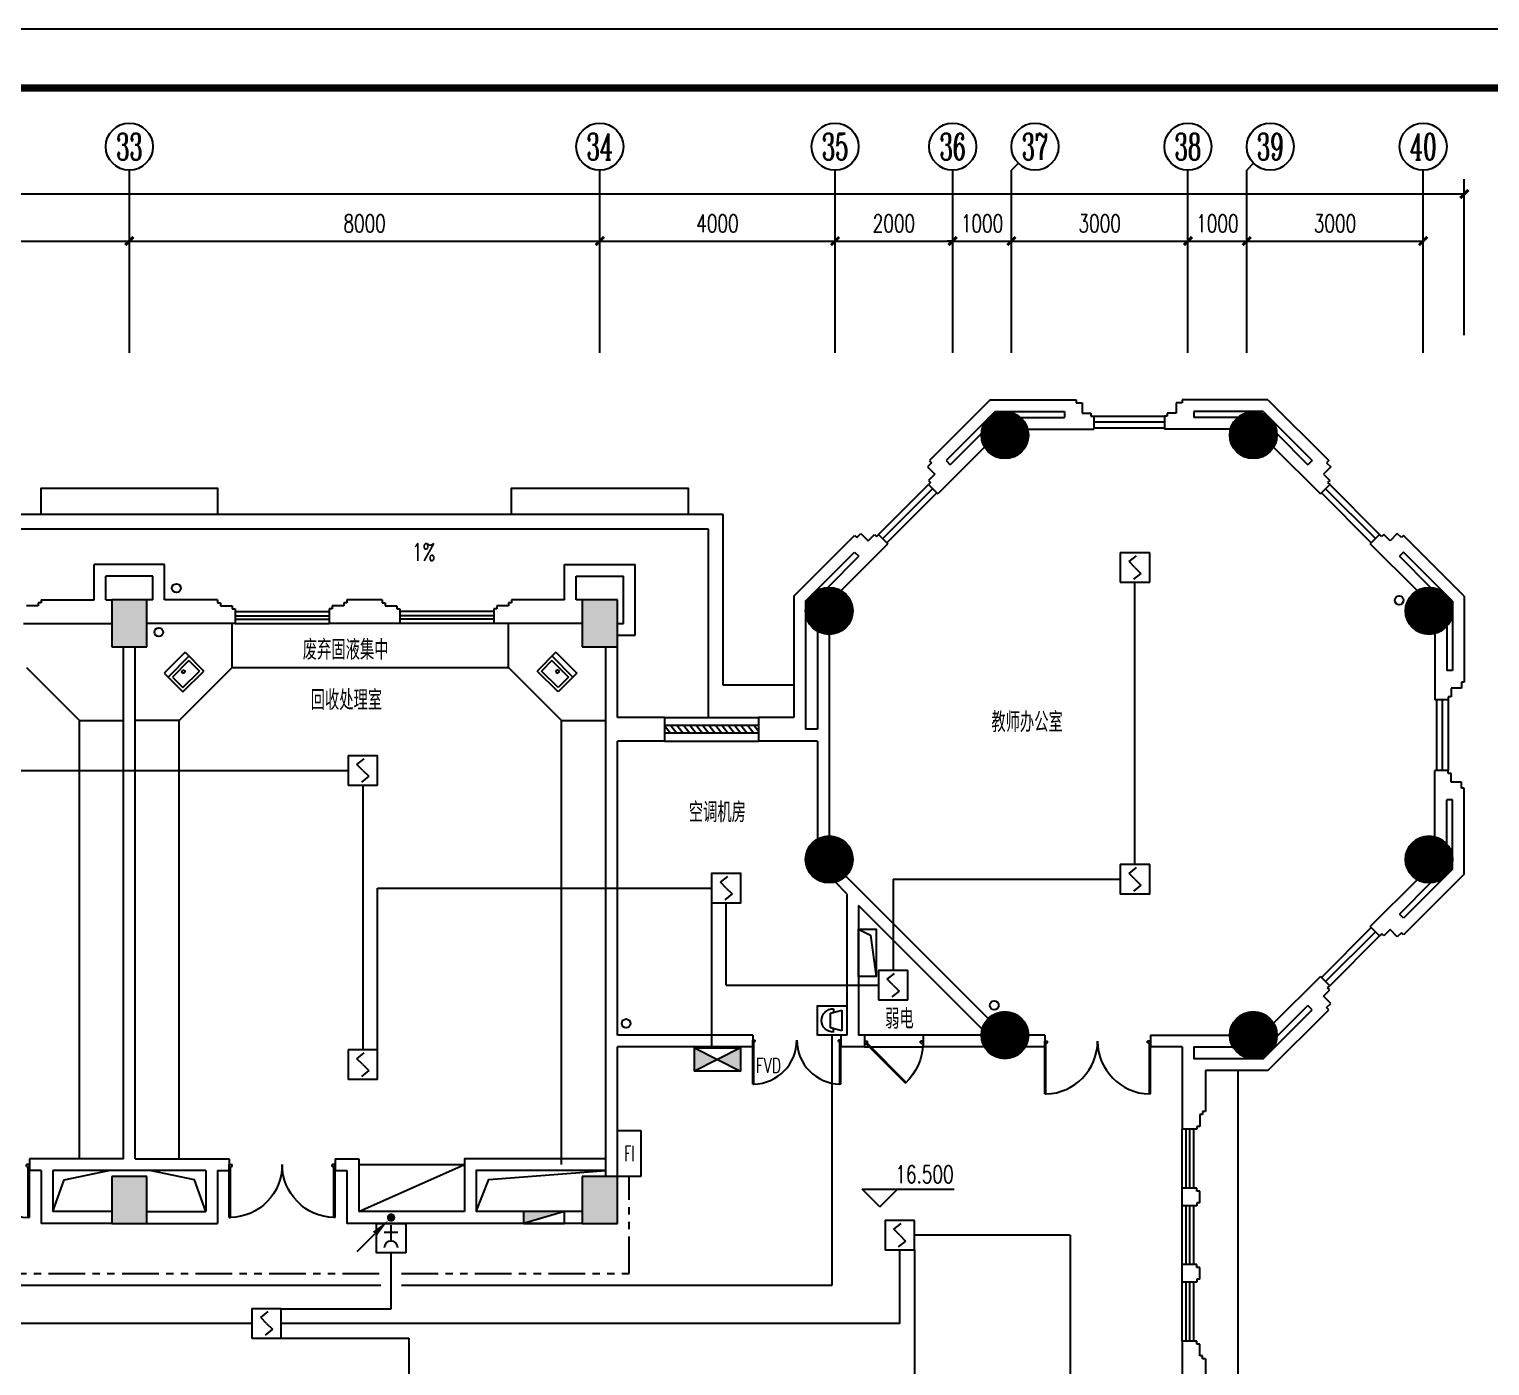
# Model space of a CAD drawing. Extents: x 190999 to 918899, y -200814 to 215286.
# Drawn here: x 618082 to 642918, y -35034 to -12314 of the extents above; entities that cross this region are included whole.
import ezdxf
from ezdxf.enums import TextEntityAlignment as Align

# ---------------------------------------------------------------- set-up
doc = ezdxf.new("R2010")
doc.units = 0
doc.header["$LTSCALE"] = 1000
doc.header["$MEASUREMENT"] = 0
doc.linetypes.add('PHANTOM2', pattern=[1.25, 0.625, -0.125, 0.125, -0.125, 0.125, -0.125])
doc.layers.get('Defpoints').update_dxf_attribs({"color": 1})
for name, color, linetype in [('00-EQUIP', 3, 'Continuous'), ('00-LWIRE', 4, 'Continuous'), ('00-WIRE-4', 6, 'Continuous'), ('A-墙线', 2, 'Continuous'), ('A-外包装修', 250, 'Continuous'), ('A-外窗', 145, 'Continuous'), ('A-家具', 250, 'Continuous'), ('A-门', 167, 'Continuous'), ('AXIS', 3, 'Continuous'), ('AXIS_TEXT', 7, 'Continuous'), ('COLUMN', 2, 'Continuous'), ('DIM_ELEV', 3, 'Continuous'), ('EQUIP_消火栓', 1, 'Continuous'), ('PUB_HATCH', 250, 'Continuous'), ('PUB_TEXT', 7, 'Continuous'), ('WALL', 2, 'Continuous'), ('WINDOW', 177, 'Continuous'), ('图框', 189, 'Continuous'), ('屋面排水', 4, 'Continuous'), ('房间名称', 7, 'Continuous'), ('暖通-风-说明', 3, 'Continuous'), ('洞口线', 165, 'Continuous'), ('电井开洞', 97, 'Continuous'), ('雨水管', 151, 'Continuous'), ('雨水管口', 6, 'Continuous')]:
    doc.layers.add(name, color=color, linetype=linetype)
doc.styles.add('_COMPLEX', font='COMPLEX.shx', dxfattribs={"width": 0.5})
doc.styles.add('_TCH_AXIS', font='COMPLEX', dxfattribs={"bigfont": 'GBCBIG'})
doc.styles.add('_TCH_DIM', font='SIMPLEX', dxfattribs={"bigfont": 'GBCBIG'})
doc.styles.add('COMPLEX', font='COMPLEX')
doc.styles.add('DIM_FONT', font='SIMPLEX', dxfattribs={"width": 0.7, "bigfont": 'GBCBIG'})
doc.styles.add('HZ-ZGBZ', font='romanc.shx', dxfattribs={"width": 0.65})
doc.styles.get("Standard").update_dxf_attribs({"font": 'simhei.ttf'})
doc.styles.add('XXK', font='romans.shx', dxfattribs={"width": 0.75, "bigfont": 'hzf.shx'})
doc.styles.add('zz-1', font='arial.ttf', dxfattribs={"width": 0.8})
doc.linetypes.add('BIG-DLINE', pattern='A,1,-0.15,["D",XXK,S=0.2,R=0,X=-0.1,Y=-0.09],-0.2', length=1.35)
doc.dimstyles.new('DIMN', dxfattribs={"dimtxt": 300, "dimasz": 100, "dimexe": 250, "dimexo": 300, "dimgap": 150, "dimtad": 1, "dimdec": 0, "dimzin": 0, "dimdsep": 46, "dimtxsty": 'DIM_FONT', "dimblk": 'ARCHTICK', "dimcen": 0.09, "dimclrt": 7, "dimazin": 2, "dimtfac": 1, "dimtdec": 0, "dimtix": 1, "dimtmove": 2, "dimatfit": 3, "dimfxl": 0, "dimtolj": 1, "dimtzin": 0, "dimarcsym": 0})

# ---------------------------------------------------------------- blocks, each defined once
blk = doc.blocks.new('TJAD_TK_A0')
at = {"layer": '图框'}
blk.add_line((2162, 399.3), (973, 399.3), dxfattribs=at)
at = {"layer": '图框', "const_width": 1.2}
blk.add_lwpolyline([(2152, -431.7), (2152, 389.3), (998, 389.3), (998, -431.7)], close=True, dxfattribs=at)
blk = doc.blocks.new('m1800')
at = {"layer": 'A-墙线'}
for p, q in [((-900, -100), (-900, 100)), ((900, -100), (900, 100))]:
    blk.add_line(p, q, dxfattribs=at)
at = {"layer": 'A-门'}
for p, q in [((-900, 900), (-900, 0)), ((-900, 900), (-880, 900)), ((-880, 900), (-880, 50)), ((880, 900), (880, 50)), ((900, 900), (880, 900)), ((900, 900), (900, 0)), ((-900, 50), (-870, 50)), ((-900, 0), (-850, 0)), ((-870, 50), (-870, 30)), ((-870, 30), (-850, 30)), ((-850, 30), (-850, 0)), ((850, 30), (850, 0)), ((870, 30), (850, 30)), ((900, 0), (850, 0)), ((870, 50), (870, 30)), ((900, 50), (870, 50))]:
    blk.add_line(p, q, dxfattribs=at)
for centre, start, end in [((-900, 0), 0, 88.7267), ((900, 0), 91.2733, 180)]:
    blk.add_arc(centre, 900, start, end, dxfattribs=at)
blk = doc.blocks.new('$TwtSys$00000434')
for p, q in [((-0.5, 0.5), (-0.5, -0.5)), ((-0.5, -0.5), (0.5, 0.5)), ((0.5, 0.5), (-0.5, 0.5)), ((0.5, -0.5), (0.5, 0.5)), ((-0.5, -0.5), (0.5, -0.5))]:
    blk.add_line(p, q)
blk.add_solid([(0.5, -0.5), (0.5, 0.5), (-0.5, -0.5)])
blk = doc.blocks.new('bfm01')
at = {"layer": 'A-墙线'}
for p, q in [((-200, 0), (0, 0)), ((-200, -1000), (0, -1000))]:
    blk.add_line(p, q, dxfattribs=at)
at = {"layer": 'A-门'}
for p, q in [((-200, -1000), (-200, 0)), ((-100, 0), (-100, -50)), ((-70, -50), (-100, -50)), ((-50, -30), (-70, -30)), ((-70, -30), (-70, -50)), ((-64, -44), (-50, -30)), ((-64, -44), (603, -711)), ((-50, 0), (-50, -30)), ((-50, -30), (617, -697)), ((0, 0), (0, -1000)), ((-70, -950), (-100, -950)), ((-100, -1000), (-100, -950)), ((-70, -970), (-70, -950)), ((-50, -970), (-70, -970)), ((-50, -1000), (-50, -970)), ((-50, -1000), (-100, -1000))]:
    blk.add_line(p, q, dxfattribs=at)
blk.add_arc((-100, 0), 1000, 272.866, 315.8103, dxfattribs=at)
blk = doc.blocks.new('$WINLIB2D$00000039')
at = {"color": 0}
for p, q in [((0.5, 0.5), (-0.5, 0.5)), ((-0.5, 0.167), (0.5, 0.167)), ((-0.384, -0.167), (-0.448, 0.167)), ((-0.316, -0.167), (-0.38, 0.167)), ((-0.248, -0.167), (-0.312, 0.167)), ((-0.18, -0.167), (-0.244, 0.167)), ((-0.112, -0.167), (-0.176, 0.167)), ((-0.044, -0.167), (-0.108, 0.167)), ((0.024, -0.167), (-0.04, 0.167)), ((0.092, -0.167), (0.028, 0.167)), ((0.16, -0.167), (0.096, 0.167)), ((0.228, -0.167), (0.164, 0.167)), ((0.296, -0.167), (0.232, 0.167)), ((0.364, -0.167), (0.3, 0.167)), ((0.432, -0.167), (0.368, 0.167)), ((0.5, -0.167), (0.436, 0.167)), ((-0.452, -0.167), (-0.5, 0.084)), ((-0.5, -0.167), (0.5, -0.167)), ((0.5, -0.5), (-0.5, -0.5))]:
    blk.add_line(p, q, dxfattribs=at)
blk = doc.blocks.new('_ArchTick')
at = {"const_width": 0.5}
blk.add_lwpolyline([(-0.7, -0.7), (0.7, 0.7)], dxfattribs=at)
blk = doc.blocks.new('*D1543')
at = {"layer": 'AXIS', "color": 0, "lineweight": -2}
for p, q in [((638785, -17514), (638785, -15664)), ((641785, -17514), (641785, -15664)), ((638785, -15914), (641785, -15914))]:
    blk.add_line(p, q, dxfattribs=at)
at = {"layer": 'Defpoints', "color": 0}
for p in [(641785, -15914), (638785, -17814), (641785, -17814)]:
    blk.add_point(p, dxfattribs=at)
at = {"layer": 'AXIS', "color": 0, "lineweight": -2, "xscale": 100, "yscale": 100, "zscale": 100, "rotation": 180}
blk.add_blockref('_ArchTick', (638785, -15914), dxfattribs=at)
at = {"layer": 'AXIS', "color": 0, "lineweight": -2, "xscale": 100, "yscale": 100, "zscale": 100}
blk.add_blockref('_ArchTick', (641785, -15914), dxfattribs=at)
at = {"layer": 'AXIS', "color": 7, "insert": (640285, -15614), "char_height": 300, "attachment_point": 5, "style": 'DIM_FONT'}
blk.add_mtext('\\A1;3000', dxfattribs=at)
blk = doc.blocks.new('*D1544')
at = {"layer": 'AXIS', "color": 0, "lineweight": -2}
for p, q in [((637785, -17514), (637785, -15664)), ((638785, -17514), (638785, -15664)), ((637785, -15914), (638785, -15914))]:
    blk.add_line(p, q, dxfattribs=at)
at = {"layer": 'Defpoints', "color": 0}
for p in [(638785, -15914), (637785, -17814), (638785, -17814)]:
    blk.add_point(p, dxfattribs=at)
at = {"layer": 'AXIS', "color": 0, "lineweight": -2, "xscale": 100, "yscale": 100, "zscale": 100, "rotation": 180}
blk.add_blockref('_ArchTick', (637785, -15914), dxfattribs=at)
at = {"layer": 'AXIS', "color": 0, "lineweight": -2, "xscale": 100, "yscale": 100, "zscale": 100}
blk.add_blockref('_ArchTick', (638785, -15914), dxfattribs=at)
at = {"layer": 'AXIS', "color": 7, "insert": (638285, -15614), "char_height": 300, "attachment_point": 5, "style": 'DIM_FONT'}
blk.add_mtext('\\A1;1000', dxfattribs=at)
blk = doc.blocks.new('*D1545')
at = {"layer": 'AXIS', "color": 0, "lineweight": -2}
for p, q in [((634784, -17514), (634784, -15664)), ((637785, -17514), (637785, -15664)), ((634784, -15914), (637785, -15914))]:
    blk.add_line(p, q, dxfattribs=at)
at = {"layer": 'Defpoints', "color": 0}
for p in [(637785, -15914), (634784, -17814), (637785, -17814)]:
    blk.add_point(p, dxfattribs=at)
at = {"layer": 'AXIS', "color": 0, "lineweight": -2, "xscale": 100, "yscale": 100, "zscale": 100, "rotation": 180}
blk.add_blockref('_ArchTick', (634784, -15914), dxfattribs=at)
at = {"layer": 'AXIS', "color": 0, "lineweight": -2, "xscale": 100, "yscale": 100, "zscale": 100}
blk.add_blockref('_ArchTick', (637785, -15914), dxfattribs=at)
at = {"layer": 'AXIS', "color": 7, "insert": (636284, -15614), "char_height": 300, "attachment_point": 5, "style": 'DIM_FONT'}
blk.add_mtext('\\A1;3000', dxfattribs=at)
blk = doc.blocks.new('*D1546')
at = {"layer": 'AXIS', "color": 0, "lineweight": -2}
for p, q in [((633785, -17514), (633785, -15664)), ((634784, -17514), (634784, -15664)), ((633785, -15914), (633685, -15914)), ((633785, -15914), (634784, -15914)), ((634784, -15914), (634884, -15914))]:
    blk.add_line(p, q, dxfattribs=at)
at = {"layer": 'Defpoints', "color": 0}
for p in [(634784, -15914), (633785, -17814), (634784, -17814)]:
    blk.add_point(p, dxfattribs=at)
at = {"layer": 'AXIS', "color": 0, "lineweight": -2, "xscale": 100, "yscale": 100, "zscale": 100}
blk.add_blockref('_ArchTick', (633785, -15914), dxfattribs=at)
at = {"layer": 'AXIS', "color": 0, "lineweight": -2, "xscale": 100, "yscale": 100, "zscale": 100, "rotation": 180}
blk.add_blockref('_ArchTick', (634784, -15914), dxfattribs=at)
at = {"layer": 'AXIS', "color": 7, "insert": (634284, -15614), "char_height": 300, "attachment_point": 5, "style": 'DIM_FONT'}
blk.add_mtext('\\A1;1000', dxfattribs=at)
blk = doc.blocks.new('*D1547')
at = {"layer": 'AXIS', "color": 0, "lineweight": -2}
for p, q in [((631785, -17514), (631785, -15664)), ((633785, -17514), (633785, -15664)), ((631785, -15914), (633785, -15914))]:
    blk.add_line(p, q, dxfattribs=at)
at = {"layer": 'Defpoints', "color": 0}
for p in [(633785, -15914), (631785, -17814), (633785, -17814)]:
    blk.add_point(p, dxfattribs=at)
at = {"layer": 'AXIS', "color": 0, "lineweight": -2, "xscale": 100, "yscale": 100, "zscale": 100, "rotation": 180}
blk.add_blockref('_ArchTick', (631785, -15914), dxfattribs=at)
at = {"layer": 'AXIS', "color": 0, "lineweight": -2, "xscale": 100, "yscale": 100, "zscale": 100}
blk.add_blockref('_ArchTick', (633785, -15914), dxfattribs=at)
at = {"layer": 'AXIS', "color": 7, "insert": (632785, -15614), "char_height": 300, "attachment_point": 5, "style": 'DIM_FONT'}
blk.add_mtext('\\A1;2000', dxfattribs=at)
blk = doc.blocks.new('*D1548')
at = {"layer": 'AXIS', "color": 0, "lineweight": -2}
for p, q in [((627785, -17514), (627785, -15664)), ((631785, -17514), (631785, -15664)), ((627785, -15914), (631785, -15914))]:
    blk.add_line(p, q, dxfattribs=at)
at = {"layer": 'Defpoints', "color": 0}
for p in [(631785, -15914), (627785, -17814), (631785, -17814)]:
    blk.add_point(p, dxfattribs=at)
at = {"layer": 'AXIS', "color": 0, "lineweight": -2, "xscale": 100, "yscale": 100, "zscale": 100, "rotation": 180}
blk.add_blockref('_ArchTick', (627785, -15914), dxfattribs=at)
at = {"layer": 'AXIS', "color": 0, "lineweight": -2, "xscale": 100, "yscale": 100, "zscale": 100}
blk.add_blockref('_ArchTick', (631785, -15914), dxfattribs=at)
at = {"layer": 'AXIS', "color": 7, "insert": (629785, -15614), "char_height": 300, "attachment_point": 5, "style": 'DIM_FONT'}
blk.add_mtext('\\A1;4000', dxfattribs=at)
blk = doc.blocks.new('*D1549')
at = {"layer": 'AXIS', "color": 0, "lineweight": -2}
for p, q in [((619785, -17514), (619785, -15664)), ((627785, -17514), (627785, -15664)), ((619785, -15914), (627785, -15914))]:
    blk.add_line(p, q, dxfattribs=at)
at = {"layer": 'Defpoints', "color": 0}
for p in [(627785, -15914), (619785, -17814), (627785, -17814)]:
    blk.add_point(p, dxfattribs=at)
at = {"layer": 'AXIS', "color": 0, "lineweight": -2, "xscale": 100, "yscale": 100, "zscale": 100, "rotation": 180}
blk.add_blockref('_ArchTick', (619785, -15914), dxfattribs=at)
at = {"layer": 'AXIS', "color": 0, "lineweight": -2, "xscale": 100, "yscale": 100, "zscale": 100}
blk.add_blockref('_ArchTick', (627785, -15914), dxfattribs=at)
at = {"layer": 'AXIS', "color": 7, "insert": (623785, -15614), "char_height": 300, "attachment_point": 5, "style": 'DIM_FONT'}
blk.add_mtext('\\A1;8000', dxfattribs=at)
blk = doc.blocks.new('*D1550')
at = {"layer": 'AXIS', "color": 0, "lineweight": -2}
for p, q in [((611785, -17514), (611785, -15664)), ((619785, -17514), (619785, -15664)), ((611785, -15914), (619785, -15914))]:
    blk.add_line(p, q, dxfattribs=at)
at = {"layer": 'Defpoints', "color": 0}
for p in [(619785, -15914), (611785, -17814), (619785, -17814)]:
    blk.add_point(p, dxfattribs=at)
at = {"layer": 'AXIS', "color": 0, "lineweight": -2, "xscale": 100, "yscale": 100, "zscale": 100, "rotation": 180}
blk.add_blockref('_ArchTick', (611785, -15914), dxfattribs=at)
at = {"layer": 'AXIS', "color": 0, "lineweight": -2, "xscale": 100, "yscale": 100, "zscale": 100}
blk.add_blockref('_ArchTick', (619785, -15914), dxfattribs=at)
at = {"layer": 'AXIS', "color": 7, "insert": (615785, -15614), "char_height": 300, "attachment_point": 5, "style": 'DIM_FONT'}
blk.add_mtext('\\A1;8000', dxfattribs=at)
blk = doc.blocks.new('*D1558')
at = {"layer": 'AXIS', "color": 0, "lineweight": -2}
for p, q in [((565235, -17514), (565235, -14864)), ((642484, -17514), (642484, -14864)), ((565235, -15114), (642484, -15114))]:
    blk.add_line(p, q, dxfattribs=at)
at = {"layer": 'Defpoints', "color": 0}
for p in [(642484, -15114), (565235, -17814), (642484, -17814)]:
    blk.add_point(p, dxfattribs=at)
at = {"layer": 'AXIS', "color": 0, "lineweight": -2, "xscale": 100, "yscale": 100, "zscale": 100, "rotation": 180}
blk.add_blockref('_ArchTick', (565235, -15114), dxfattribs=at)
at = {"layer": 'AXIS', "color": 0, "lineweight": -2, "xscale": 100, "yscale": 100, "zscale": 100}
blk.add_blockref('_ArchTick', (642484, -15114), dxfattribs=at)
at = {"layer": 'AXIS', "color": 7, "insert": (603859, -14814), "char_height": 300, "attachment_point": 5, "style": 'DIM_FONT'}
blk.add_mtext('\\A1;77250', dxfattribs=at)
blk = doc.blocks.new('_YZH')
blk.add_circle((0, 0), 0.5)
at = {"layer": 'PUB_HATCH', "const_width": 0.5}
blk.add_lwpolyline([(-0.25, 0, 1), (0.25, 0, 1)], format="xyb", close=True, dxfattribs=at)
blk = doc.blocks.new('_AXISO')
blk.add_circle((0, 0), 0.5)
at = {"layer": 'AXIS_TEXT', "style": 'COMPLEX', "width": 1.041667}
blk.add_attdef('A', text='', height=0.56, dxfattribs=at).set_placement((-0.25, -0.28), (0.25, -0.28), align=Align.FIT)
blk = doc.blocks.new('$plan$00001609')
at = {"linetype": 'Continuous'}
for p, q in [((0, -251), (0, 251)), ((0, 251), (450, 251)), ((93, -251), (93, 251)), ((450, 251), (450, -251)), ((146, -199), (146, 199)), ((146, 199), (397, 199)), ((397, 199), (397, -199)), ((146, -199), (397, -199)), ((0, -251), (450, -251))]:
    blk.add_line(p, q, dxfattribs=at)
blk.add_line((238, 2), (238, 0))
blk.add_arc((212, 0), 26, 4.716, 0, dxfattribs=at)
at = {"style": 'zz-1'}
for tag in ['YSIZE', 'XSIZE']:
    blk.add_attdef(tag, (0, 0), '', height=0.5, dxfattribs=at)
blk = doc.blocks.new('_LINKPT1')
at = {"color": 0}
blk.add_line((0, 0), (0, 0), dxfattribs=at)
blk = doc.blocks.new('3S1KCGW2')
for p, q in [((0.5, 0.5), (-0.5, 0.5)), ((-0.5, 0.5), (-0.5, -0.5)), ((0.5, -0.5), (0.5, 0.5)), ((-0.2, 0.2), (0.05, 0.4)), ((0, 0), (-0.2, 0.2)), ((0, 0), (0.2, -0.2)), ((0.2, -0.2), (-0.05, -0.4)), ((-0.5, -0.5), (0.5, -0.5))]:
    blk.add_line(p, q)
at = {"const_width": 0.04, "flags": 128}
blk.add_lwpolyline([(-0.5, -0.5), (-0.5, 0.5), (0.5, 0.5), (0.5, -0.5)], close=True, dxfattribs=at)
at = {"xscale": 0.002, "yscale": 0.002, "zscale": 0.002}
for p in [(0, 0.5), (-0.5, 0), (0.5, 0), (0, -0.5)]:
    blk.add_blockref('_LINKPT1', p, dxfattribs=at)
at = {"flags": 9}
blk.add_attdef('A', (0, 0), '', height=0.00002, dxfattribs=at)
blk = doc.blocks.new('6H2KALM6')
for p, q in [((-0.78, 0.4), (0.78, -0.4)), ((0.78, 0.4), (-0.78, -0.4)), ((0.78, 0.4), (-0.78, 0.4)), ((-0.78, 0.4), (-0.78, -0.4)), ((0.78, -0.4), (0.78, 0.4)), ((-0.78, -0.4), (0.78, -0.4))]:
    blk.add_line(p, q)
at = {"const_width": 0.04}
blk.add_lwpolyline([(-0.78, 0.4), (-0.78, -0.4), (0.78, -0.4), (0.78, 0.4)], close=True, dxfattribs=at)
for points in [[(-0.78, 0.4), (0, 0), (-0.78, -0.4)], [(0.78, 0.4), (0, 0), (0.78, -0.4)]]:
    blk.add_solid(points)
at = {"xscale": 0.002, "yscale": 0.002, "zscale": 0.002}
for p in [(-0.78, 0), (0, 0.4), (0.78, 0), (0, -0.4)]:
    blk.add_blockref('_LINKPT1', p, dxfattribs=at)
at = {"flags": 9}
blk.add_attdef('A', (0, 0), '', height=0.00002, dxfattribs=at)
blk = doc.blocks.new('6A2EJEHE')
for p, q in [((0.78, 0.4), (-0.78, 0.4)), ((-0.78, 0.4), (-0.78, -0.4)), ((0.78, -0.4), (0.78, 0.4)), ((-0.78, -0.4), (0.78, -0.4))]:
    blk.add_line(p, q)
at = {"xscale": 0.002, "yscale": 0.002, "zscale": 0.002}
for p in [(-0.78, 0), (0, 0.4), (0.78, 0), (0, -0.4)]:
    blk.add_blockref('_LINKPT1', p, dxfattribs=at)
at = {"style": '_COMPLEX', "width": 0.6, "flags": 8}
blk.add_attdef('$TEXT$', text='', height=0.52, dxfattribs=at).set_placement((0, 0), align=Align.MIDDLE_CENTER)
at = {"flags": 9}
blk.add_attdef('A', (0, 0), '', height=0.00002, dxfattribs=at)
blk = doc.blocks.new('J62IR8YJ')
for p, q in [((-0.5, 1), (0.5, 1)), ((-0.5, 0), (-0.5, 1)), ((0.5, 1), (0.5, 0)), ((0, 0.598), (0, 0.06)), ((0.5, 0), (-0.5, 0)), ((-0.231, 0.312), (0.231, 0.312))]:
    blk.add_line(p, q)
at = {"const_width": 0.04, "flags": 128}
blk.add_lwpolyline([(-0.5, 0), (-0.5, 1), (0.5, 1), (0.5, 0)], close=True, dxfattribs=at)
blk.add_arc((0, 0.829), 0.231, 180, 0)
at = {"xscale": 0.002, "yscale": 0.00200000000000955, "zscale": 0.002}
for p in [(0, 1), (-0.5, 0.5), (0.5, 0.5), (0, 0)]:
    blk.add_blockref('_LINKPT1', p, dxfattribs=at)
at = {"flags": 9}
blk.add_attdef('A', (0, 0), '', height=0.00002, dxfattribs=at)
blk = doc.blocks.new('411UXEXY')
for p, q in [((0.5, 0.5), (-0.5, 0.5)), ((-0.5, 0.5), (-0.5, -0.5)), ((0.5, -0.5), (0.5, 0.5)), ((-0.25, 0.056), (-0.35, -0.333)), ((0.25, 0.056), (-0.25, 0.056)), ((0.35, -0.333), (0.25, 0.056)), ((-0.4, -0.044), (-0.276, -0.044)), ((-0.35, -0.333), (0.35, -0.333)), ((0.4, -0.044), (0.276, -0.044)), ((-0.5, -0.5), (0.5, -0.5))]:
    blk.add_line(p, q)
at = {"const_width": 0.04, "flags": 128}
blk.add_lwpolyline([(0.5, -0.5), (0.5, 0.5), (-0.5, 0.5), (-0.5, -0.5)], close=True, dxfattribs=at)
blk.add_arc((0, -0.044), 0.4, 0, 180)
at = {"xscale": 0.002, "yscale": 0.002, "zscale": 0.002}
for p in [(0, 0.5), (-0.5, 0), (0.5, 0), (0, -0.5)]:
    blk.add_blockref('_LINKPT1', p, dxfattribs=at)
at = {"flags": 9}
blk.add_attdef('A', (0, 0), '', height=0.00002, dxfattribs=at)
blk = doc.blocks.new('_WRLD10L')
for p, q in [((1.15, 1.15), (0.55, 0.55)), ((0.104, 0.104), (0.104, 0.104)), ((-0.104, -0.104), (-0.104, -0.104))]:
    blk.add_line(p, q)
at = {"const_width": 0.142}
blk.add_lwpolyline([(-0.071, 0, 1), (0.071, 0, 1)], format="xyb", close=True, dxfattribs=at)
blk.add_solid([(0.62, 0.48), (0.48, 0.62), (0.1, 0.1)])
at = {"width": 0.8, "flags": 9}
blk.add_attdef('A', (0, 0), '', height=0.00002, dxfattribs=at)

msp = doc.modelspace()

# ---------------------------------------------------------------- hatches: boundary and pattern name
at = {"layer": 'PUB_HATCH'}
for points in [[(619484.6, -22813.5), (620084.6, -22813.5), (620084.6, -22013.5), (619484.6, -22013.5)], [(627484.6, -22813.5), (628084.6, -22813.5), (628084.6, -22013.5), (627484.6, -22013.5)], [(619484.6, -32613.5), (620084.6, -32613.5), (620084.6, -31813.5), (619484.6, -31813.5)], [(627484.6, -32613.5), (628084.6, -32613.5), (628084.6, -31813.5), (627484.6, -31813.5)]]:
    msp.add_hatch(color=256, dxfattribs=at).paths.add_polyline_path(points)

# ---------------------------------------------------------------- linework, layer by layer
at = {"layer": '00-WIRE-4'}
for p, q in [((636884.6, -26513.5), (636884.6, -21713.5)), ((616778.4, -24913.5), (623505, -24913.5)), ((623755, -25163.5), (623755, -29663.5)), ((632772.3, -26763.5), (632772.3, -28313.1)), ((632772.3, -26763.5), (636634.6, -26763.5)), ((624005, -26913.5), (629684.6, -26913.5)), ((624005, -29663.5), (624005, -26913.5)), ((629684.6, -27163.5), (629684.6, -29627.9)), ((629934.6, -28563.1), (629934.6, -27163.5)), ((629934.6, -28563.1), (632522.3, -28563.1)), ((635784.6, -32813.5), (633134.6, -32813.5)), ((635784.6, -32813.5), (635784.6, -36963.5)), ((624234.6, -34063.5), (624234.6, -33113.5)), ((632884.6, -34313.5), (632884.6, -33063.5)), ((633134.6, -33063.5), (633134.6, -37114)), ((622367.9, -34063.5), (624234.6, -34063.5)), ((621867.9, -34313.5), (610834.6, -34313.5)), ((632884.6, -34313.5), (622367.9, -34313.5)), ((622367.9, -34563.5), (624534.6, -34563.5)), ((624534.6, -34563.5), (624534.6, -35513.5))]:
    msp.add_line(p, q, dxfattribs=at)
at = {"layer": '00-WIRE-4', "linetype": 'BIG-DLINE'}
for p, q in [((631734.6, -33663.5), (631734.6, -29413.5)), ((608409.9, -33663.5), (624059.6, -33663.5)), ((624409.6, -33663.5), (631734.6, -33663.5))]:
    msp.add_line(p, q, dxfattribs=at)
at = {"layer": '00-WIRE-4', "linetype": 'PHANTOM2'}
for p, q in [((628284.6, -33463.5), (628284.6, -31813.5)), ((608409.9, -33463.5), (624059.6, -33463.5)), ((624409.6, -33463.5), (628284.6, -33463.5))]:
    msp.add_line(p, q, dxfattribs=at)
at = {"layer": 'A-墙线'}
for p, q in [((634423.3, -18613.5), (633390.2, -19646.6)), ((634423.3, -18613.5), (635884.4, -18613.5)), ((635884.4, -18613.5), (635884.4, -18663.5)), ((639145.4, -18613.5), (637684.4, -18613.5)), ((637684.4, -18613.5), (637684.4, -18663.5)), ((639145.4, -18613.5), (640178.5, -19646.6)), ((634506.2, -18813.5), (633673.1, -19646.6)), ((634506.2, -18813.5), (635684.4, -18813.5)), ((635684.4, -18813.5), (635684.4, -18913.5)), ((635884.4, -18663.5), (635984.4, -18663.5)), ((635984.4, -18663.5), (635984.4, -18838.5)), ((635984.4, -18838.5), (636134.4, -18838.5)), ((636134.4, -18838.5), (636134.4, -18888.5)), ((637584.4, -18838.5), (637434.4, -18838.5)), ((637434.4, -18838.5), (637434.4, -18888.5)), ((637684.4, -18663.5), (637584.4, -18663.5)), ((637584.4, -18663.5), (637584.4, -18838.5)), ((639062.5, -18813.5), (637884.4, -18813.5)), ((637884.4, -18813.5), (637884.4, -18913.5)), ((639062.5, -18813.5), (639895.6, -19646.6)), ((634936.4, -18913.5), (635684.4, -18913.5)), ((635059.2, -19113.5), (636184.4, -19113.5)), ((636134.4, -18888.5), (636184.4, -18888.5)), ((636184.4, -18888.5), (636184.4, -19113.5)), ((637434.4, -18888.5), (637384.4, -18888.5)), ((637384.4, -18888.5), (637384.4, -19113.5)), ((638509.5, -19113.5), (637384.4, -19113.5)), ((638632.3, -18913.5), (637884.4, -18913.5)), ((634272.7, -19188.5), (633743.8, -19717.3)), ((639296.1, -19188.5), (639824.9, -19717.3)), ((634327.3, -19416.7), (633531.7, -20212.3)), ((639241.4, -19416.7), (640037, -20212.3)), ((633425.6, -19682), (633354.9, -19752.7)), ((633354.9, -19752.7), (633478.6, -19876.4)), ((633390.2, -19646.6), (633425.6, -19682)), ((633673.1, -19646.6), (633743.8, -19717.3)), ((639895.6, -19646.6), (639824.9, -19717.3)), ((640213.8, -19752.7), (640090.1, -19876.4)), ((640178.5, -19646.6), (640143.1, -19682)), ((640143.1, -19682), (640213.8, -19752.7)), ((633478.6, -19876.4), (633372.6, -19982.5)), ((633372.6, -19982.5), (633407.9, -20017.8)), ((633407.9, -20017.8), (633372.6, -20053.2)), ((633372.6, -20053.2), (633531.7, -20212.3)), ((640196.1, -20053.2), (640037, -20212.3)), ((640090.1, -19876.4), (640196.1, -19982.5)), ((640196.1, -19982.5), (640160.8, -20017.8)), ((640160.8, -20017.8), (640196.1, -20053.2)), ((631084.4, -21952.5), (632117.5, -20919.4)), ((631887.5, -21856.5), (632683.1, -21060.8)), ((632117.5, -20919.4), (632152.8, -20954.8)), ((632152.8, -20954.8), (632223.5, -20884.1)), ((632223.5, -20884.1), (632347.3, -21007.8)), ((632347.3, -21007.8), (632453.3, -20901.7)), ((632453.3, -20901.7), (632488.7, -20937.1)), ((632488.7, -20937.1), (632524, -20901.7)), ((632524, -20901.7), (632683.1, -21060.8)), ((641044.7, -20901.7), (640885.6, -21060.8)), ((641681.2, -21856.5), (640885.6, -21060.8)), ((641080, -20937.1), (641044.7, -20901.7)), ((641115.4, -20901.7), (641080, -20937.1)), ((641221.5, -21007.8), (641115.4, -20901.7)), ((641345.2, -20884.1), (641221.5, -21007.8)), ((641415.9, -20954.8), (641345.2, -20884.1)), ((641451.3, -20919.4), (641415.9, -20954.8)), ((642484.4, -21952.5), (641451.3, -20919.4)), ((631284.4, -22035.3), (632117.5, -21202.2)), ((631659.3, -21801.8), (632188.2, -21273)), ((632117.5, -21202.2), (632188.2, -21273)), ((641451.3, -21202.2), (641380.6, -21273)), ((641909.4, -21801.8), (641380.6, -21273)), ((642284.4, -22035.3), (641451.3, -21202.2)), ((620384.6, -21413.5), (619184.6, -21413.5)), ((619184.6, -22013.5), (619184.6, -21413.5)), ((620384.6, -22013.5), (620384.6, -21413.5)), ((627184.6, -21413.5), (628384.6, -21413.5)), ((627184.6, -22013.5), (627184.6, -21413.5)), ((628384.6, -22613.5), (628384.6, -21413.5)), ((620184.6, -21613.5), (619384.6, -21613.5)), ((619384.6, -22013.5), (619384.6, -21613.5)), ((620184.6, -22013.5), (620184.6, -21613.5)), ((627384.6, -21613.5), (628184.6, -21613.5)), ((627384.6, -22013.5), (627384.6, -21613.5)), ((628184.6, -22413.5), (628184.6, -21613.5)), ((618234.6, -22063.5), (618234.6, -22113.5)), ((618284.6, -22063.5), (618234.6, -22063.5)), ((618284.6, -22013.5), (619184.6, -22013.5)), ((618284.6, -22013.5), (618284.6, -22063.5)), ((619384.6, -22013.5), (619484.6, -22013.5)), ((620184.6, -22013.5), (620084.6, -22013.5)), ((621284.6, -22013.5), (620384.6, -22013.5)), ((621284.6, -22013.5), (621284.6, -22063.5)), ((621284.6, -22063.5), (621334.6, -22063.5)), ((621334.6, -22063.5), (621334.6, -22113.5)), ((623434.6, -22063.5), (623434.6, -22113.5)), ((623484.6, -22063.5), (623434.6, -22063.5)), ((624084.6, -22013.5), (623484.6, -22013.5)), ((623484.6, -22013.5), (623484.6, -22063.5)), ((624084.6, -22013.5), (624084.6, -22063.5)), ((624084.6, -22063.5), (624134.6, -22063.5)), ((624134.6, -22063.5), (624134.6, -22113.5)), ((626234.6, -22063.5), (626234.6, -22113.5)), ((626284.6, -22063.5), (626234.6, -22063.5)), ((627184.6, -22013.5), (626284.6, -22013.5)), ((626284.6, -22013.5), (626284.6, -22063.5)), ((627484.6, -22013.5), (627384.6, -22013.5)), ((631084.4, -21952.5), (631084.4, -24013.5)), ((631284.4, -22035.3), (631284.4, -24213.5)), ((642284.4, -22035.3), (642284.4, -23213.5)), ((642484.4, -21952.5), (642484.4, -23413.5)), ((618234.6, -22113.5), (618034.6, -22113.5)), ((621334.6, -22113.5), (621534.6, -22113.5)), ((621534.6, -22113.5), (621534.6, -22163.5)), ((621534.6, -22163.5), (621584.6, -22163.5)), ((621584.6, -22163.5), (621584.6, -22413.5)), ((623234.6, -22163.5), (623184.6, -22163.5)), ((623184.6, -22163.5), (623184.6, -22413.5)), ((623234.6, -22113.5), (623234.6, -22163.5)), ((623434.6, -22113.5), (623234.6, -22113.5)), ((624134.6, -22113.5), (624334.6, -22113.5)), ((624334.6, -22113.5), (624334.6, -22163.5)), ((624334.6, -22163.5), (624384.6, -22163.5)), ((624384.6, -22163.5), (624384.6, -22413.5)), ((626034.6, -22163.5), (625984.6, -22163.5)), ((625984.6, -22163.5), (625984.6, -22413.5)), ((626034.6, -22113.5), (626034.6, -22163.5)), ((626234.6, -22113.5), (626034.6, -22113.5)), ((617984.6, -22413.5), (619484.6, -22413.5)), ((621584.6, -22413.5), (620084.6, -22413.5)), ((624384.6, -22413.5), (623184.6, -22413.5)), ((627484.6, -22413.5), (625984.6, -22413.5)), ((628084.6, -22413.5), (628184.6, -22413.5)), ((631484.4, -22547.4), (631484.4, -24213.5)), ((641984.4, -22588.3), (641984.4, -23713.5)), ((642184.4, -22465.6), (642184.4, -23213.5)), ((619684.6, -31513.5), (619684.6, -22813.5)), ((619884.6, -31513.5), (619884.6, -22813.5)), ((627884.6, -31813.5), (627884.6, -22813.5)), ((628084.6, -22613.5), (628384.6, -22613.5)), ((628084.6, -24013.5), (628084.6, -22813.5)), ((631684.4, -22601), (631684.4, -26026)), ((642284.4, -23213.5), (642184.4, -23213.5)), ((642434.4, -23513.5), (642259.4, -23513.5)), ((642259.4, -23513.5), (642259.4, -23663.5)), ((642484.4, -23413.5), (642434.4, -23413.5)), ((642434.4, -23413.5), (642434.4, -23513.5)), ((642209.4, -23713.5), (641984.4, -23713.5)), ((642259.4, -23663.5), (642209.4, -23663.5)), ((642209.4, -23663.5), (642209.4, -23713.5)), ((631484.4, -24213.5), (631284.4, -24213.5)), ((631484.4, -24213.5), (631284.4, -24213.5)), ((628084.6, -29413.5), (628084.6, -24413.5)), ((631484.4, -24413.5), (631484.4, -26079.6)), ((641984.4, -26038.7), (641984.4, -24913.5)), ((642209.4, -24913.5), (641984.4, -24913.5)), ((642209.4, -24963.5), (642209.4, -24913.5)), ((642259.4, -24963.5), (642209.4, -24963.5)), ((642259.4, -25113.5), (642259.4, -24963.5)), ((642434.4, -25113.5), (642259.4, -25113.5)), ((642434.4, -25213.5), (642434.4, -25113.5)), ((642484.4, -25213.5), (642434.4, -25213.5)), ((642484.4, -26674.5), (642484.4, -25213.5)), ((642184.4, -26161.4), (642184.4, -25413.5)), ((642284.4, -25413.5), (642184.4, -25413.5)), ((642284.4, -26591.7), (642284.4, -25413.5)), ((631984.6, -27008.8), (631784.6, -26808.8)), ((634389.2, -29130.6), (631966.8, -26708.3)), ((641681.2, -26770.6), (640885.6, -27566.2)), ((642284.4, -26591.7), (641451.3, -27424.8)), ((642484.4, -26674.5), (641451.3, -27707.6)), ((631984.6, -27008.8), (631984.6, -29413.5)), ((641909.4, -26825.2), (641380.6, -27354.1)), ((634285.6, -29309.9), (632184.6, -27208.8)), ((632184.6, -27208.8), (632184.6, -29413.5)), ((641044.7, -27725.3), (640885.6, -27566.2)), ((641451.3, -27424.8), (641380.6, -27354.1)), ((641080, -27690), (641044.7, -27725.3)), ((641115.4, -27725.3), (641080, -27690)), ((641221.5, -27619.2), (641115.4, -27725.3)), ((641345.2, -27743), (641221.5, -27619.2)), ((641415.9, -27672.3), (641345.2, -27743)), ((641451.3, -27707.6), (641415.9, -27672.3)), ((639241.4, -29210.4), (640037, -28414.7)), ((640196.1, -28573.8), (640037, -28414.7)), ((640090.1, -28750.6), (640196.1, -28644.5)), ((640213.8, -28874.4), (640090.1, -28750.6)), ((640160.8, -28609.2), (640196.1, -28573.8)), ((640196.1, -28644.5), (640160.8, -28609.2)), ((639062.5, -29813.5), (639895.6, -28980.4)), ((639145.4, -30013.5), (640178.5, -28980.4)), ((639296.1, -29438.6), (639824.9, -28909.7)), ((639895.6, -28980.4), (639824.9, -28909.7)), ((640143.1, -28945.1), (640213.8, -28874.4)), ((640178.5, -28980.4), (640143.1, -28945.1)), ((630384.6, -29413.5), (628084.6, -29413.5)), ((630384.6, -29413.5), (630384.6, -29613.5)), ((631984.6, -29413.5), (631884.6, -29413.5)), ((631884.6, -29413.5), (631884.6, -29613.5)), ((632284.6, -29413.5), (632184.6, -29413.5)), ((632284.6, -29413.5), (632284.6, -29613.5)), ((634272, -29413.5), (633284.6, -29413.5)), ((633284.6, -29413.5), (633284.6, -29613.5)), ((635349, -29413.5), (635072, -29413.5)), ((637149, -29413.5), (638497.1, -29413.5)), ((637149, -29413.5), (637149, -29613.5)), ((628084.6, -31813.5), (628084.6, -29613.5)), ((630384.6, -29613.5), (628084.6, -29613.5)), ((632284.6, -29613.5), (631884.6, -29613.5)), ((634325.6, -29613.5), (633284.6, -29613.5)), ((635349, -29613.5), (635018.4, -29613.5)), ((637684.6, -29613.5), (637149, -29613.5)), ((637684.6, -29613.5), (637684.6, -31013.5)), ((637884.6, -29613.5), (638550.4, -29613.5)), ((637884.6, -29613.5), (637884.6, -29813.5)), ((639062.5, -29813.5), (637884.6, -29813.5)), ((638084.6, -30013.5), (638084.6, -30713.5)), ((639145.4, -30013.5), (638084.6, -30013.5)), ((638034.6, -30763.5), (637984.6, -30763.5)), ((637984.6, -30763.5), (637984.6, -30963.5)), ((638084.6, -30713.5), (638034.6, -30713.5)), ((638034.6, -30713.5), (638034.6, -30763.5)), ((637934.6, -31013.5), (637684.6, -31013.5)), ((637934.6, -30963.5), (637934.6, -31013.5)), ((637984.6, -30963.5), (637934.6, -30963.5)), ((619684.6, -31513.5), (618084.6, -31513.5)), ((619884.6, -31513.5), (621484.6, -31513.5)), ((623284.6, -31513.5), (623684.6, -31513.5)), ((623684.6, -31513.5), (623684.6, -32413.5)), ((618284.6, -31713.5), (618084.6, -31713.5)), ((618284.6, -31713.5), (618284.6, -32613.5)), ((621084.6, -31713.5), (618484.6, -31713.5)), ((618484.6, -31713.5), (618484.6, -32413.5)), ((621084.6, -31713.5), (621084.6, -32413.5)), ((621284.6, -31713.5), (621484.6, -31713.5)), ((621284.6, -31713.5), (621284.6, -32613.5)), ((623284.6, -31713.5), (623484.6, -31713.5)), ((623484.6, -31713.5), (623484.6, -32613.5)), ((637684.6, -32313.5), (637684.6, -32013.5)), ((637934.6, -32013.5), (637684.6, -32013.5)), ((637934.6, -32063.5), (637934.6, -32013.5)), ((637984.6, -32063.5), (637934.6, -32063.5)), ((637934.6, -32263.5), (637934.6, -32313.5)), ((637984.6, -32263.5), (637934.6, -32263.5)), ((637984.6, -32263.5), (637984.6, -32063.5)), ((619484.6, -32413.5), (618484.6, -32413.5)), ((620084.6, -32413.5), (621084.6, -32413.5)), ((625484.6, -32413.5), (623684.6, -32413.5)), ((627484.6, -32413.5), (625684.6, -32413.5)), ((637934.6, -32313.5), (637684.6, -32313.5)), ((619484.6, -32613.5), (618284.6, -32613.5)), ((620084.6, -32613.5), (621284.6, -32613.5)), ((627484.6, -32613.5), (623484.6, -32613.5)), ((637684.6, -33613.5), (637684.6, -33313.5)), ((637934.6, -33313.5), (637684.6, -33313.5)), ((637934.6, -33363.5), (637934.6, -33313.5)), ((637984.6, -33363.5), (637934.6, -33363.5)), ((637984.6, -33563.5), (637984.6, -33363.5)), ((637934.6, -33613.5), (637684.6, -33613.5)), ((637934.6, -33563.5), (637934.6, -33613.5)), ((637984.6, -33563.5), (637934.6, -33563.5)), ((637684.6, -34613.5), (637684.6, -36013.5)), ((637934.6, -34613.5), (637684.6, -34613.5)), ((637934.6, -34663.5), (637934.6, -34613.5)), ((637984.6, -34663.5), (637934.6, -34663.5)), ((637984.6, -34863.5), (637984.6, -34663.5)), ((638034.6, -34863.5), (637984.6, -34863.5)), ((638034.6, -34913.5), (638034.6, -34863.5)), ((638084.6, -34913.5), (638034.6, -34913.5)), ((638084.6, -34913.5), (638084.6, -36013.5))]:
    msp.add_line(p, q, dxfattribs=at)
for points in [[(627884.6, -31513.5), (625484.6, -31513.5), (625484.6, -32413.5)], [(627884.6, -31713.5), (625684.6, -31713.5), (625684.6, -32413.5)]]:
    msp.add_lwpolyline(points, dxfattribs=at)
at = {"layer": 'A-外包装修'}
for p, q in [((629884.6, -20563.4), (563784.6, -20563.4)), ((629884.6, -23463.5), (629884.6, -20563.4)), ((629634.6, -20813.4), (563784.6, -20813.4)), ((629634.6, -24013.5), (629634.6, -20813.4)), ((631083.4, -23463.5), (629884.6, -23463.5)), ((638634.6, -30013.5), (638634.6, -45163.5))]:
    msp.add_line(p, q, dxfattribs=at)
for points in [[(618284.2, -20563.4), (618284.2, -20113.2), (621284.9, -20113.2), (621284.9, -20563.4)], [(626284.2, -20563.4), (626284.2, -20113.2), (629284.9, -20113.2), (629284.9, -20563.4)]]:
    msp.add_lwpolyline(points, dxfattribs=at)
at = {"layer": 'A-外窗'}
for p, q in [((636184.4, -18888.5), (637384.4, -18888.5)), ((636184.4, -18988.5), (637384.4, -18988.5)), ((636184.4, -19088.5), (637384.4, -19088.5)), ((632524, -20901.7), (633372.6, -20053.2)), ((641044.7, -20901.7), (640196.1, -20053.2)), ((632594.7, -20972.4), (633443.3, -20123.9)), ((632665.5, -21043.1), (633514, -20194.6)), ((640903.3, -21043.1), (640054.7, -20194.6)), ((640974, -20972.4), (640125.4, -20123.9)), ((621584.6, -22213.5), (623184.6, -22213.5)), ((621584.6, -22283.5), (623184.6, -22283.5)), ((621584.6, -22343.5), (623184.6, -22343.5)), ((625984.6, -22213.5), (624384.6, -22213.5)), ((625984.6, -22283.5), (624384.6, -22283.5)), ((625984.6, -22343.5), (624384.6, -22343.5)), ((621584.6, -22413.5), (623184.6, -22413.5)), ((625984.6, -22413.5), (624384.6, -22413.5)), ((642009.4, -23713.5), (642009.4, -24913.5)), ((642109.4, -23713.5), (642109.4, -24913.5)), ((642209.4, -23713.5), (642209.4, -24913.5)), ((640903.3, -27583.9), (640054.7, -28432.4)), ((640974, -27654.6), (640125.4, -28503.1)), ((641044.7, -27725.3), (640196.1, -28573.8)), ((637684.6, -32013.5), (637684.6, -31013.5)), ((637754.6, -32013.5), (637754.6, -31013.5)), ((637814.6, -32013.5), (637814.6, -31013.5)), ((637884.6, -32013.5), (637884.6, -31013.5)), ((637684.6, -33313.5), (637684.6, -32313.5)), ((637754.6, -33313.5), (637754.6, -32313.5)), ((637814.6, -33313.5), (637814.6, -32313.5)), ((637884.6, -33313.5), (637884.6, -32313.5)), ((637684.6, -34613.5), (637684.6, -33613.5)), ((637754.6, -34613.5), (637754.6, -33613.5)), ((637814.6, -34613.5), (637814.6, -33613.5)), ((637884.6, -34613.5), (637884.6, -33613.5))]:
    msp.add_line(p, q, dxfattribs=at)
at = {"layer": 'A-家具'}
for p, q in [((621534.6, -23163.5), (621534.6, -22413.5)), ((626234.6, -23163.5), (626234.6, -22413.5)), ((618034.6, -23163.5), (618934.6, -24063.5)), ((621534.6, -23163.5), (620634.6, -24063.5)), ((621534.6, -23163.5), (626234.6, -23163.5)), ((626234.6, -23163.5), (627134.6, -24063.5)), ((618934.6, -31513.5), (618934.6, -24063.5)), ((618934.6, -24063.5), (619684.6, -24063.5)), ((620634.6, -24063.5), (619884.6, -24063.5)), ((620634.6, -31513.5), (620634.6, -24063.5)), ((627134.6, -31613.5), (627134.6, -24063.5)), ((627134.6, -24063.5), (627884.6, -24063.5)), ((623684.6, -31613.5), (625484.6, -31613.5)), ((623684.6, -32413.5), (625484.6, -31613.5))]:
    msp.add_line(p, q, dxfattribs=at)
at = {"layer": 'AXIS'}
for p, q in [((634901.3, -14592.7), (634784.1, -14709.8)), ((638902.2, -14592.7), (638785, -14709.8)), ((619784.6, -17813.5), (619784.6, -14709.8)), ((627784.6, -17813.5), (627784.6, -14709.8)), ((631784.6, -17813.5), (631784.6, -14709.8)), ((633784.6, -17813.5), (633784.6, -14709.8)), ((634784.1, -17813.5), (634784.1, -14709.8)), ((637784.6, -17813.5), (637784.6, -14709.8)), ((638785, -17813.5), (638785, -14709.8)), ((641784.6, -17813.5), (641784.6, -14709.8))]:
    msp.add_line(p, q, dxfattribs=at)
at = {"layer": 'COLUMN'}
for p, q in [((620084.6, -22013.5), (619484.6, -22013.5)), ((619484.6, -22013.5), (619484.6, -22813.5)), ((620084.6, -22813.5), (620084.6, -22013.5)), ((628084.6, -22013.5), (627484.6, -22013.5)), ((627484.6, -22013.5), (627484.6, -22813.5)), ((628084.6, -22813.5), (628084.6, -22013.5)), ((619484.6, -22813.5), (620084.6, -22813.5)), ((627484.6, -22813.5), (628084.6, -22813.5)), ((620084.6, -31813.5), (619484.6, -31813.5)), ((619484.6, -31813.5), (619484.6, -32613.5)), ((620084.6, -32613.5), (620084.6, -31813.5)), ((628084.6, -31813.5), (627484.6, -31813.5)), ((627484.6, -31813.5), (627484.6, -32613.5)), ((628084.6, -32613.5), (628084.6, -31813.5)), ((619484.6, -32613.5), (620084.6, -32613.5)), ((627484.6, -32613.5), (628084.6, -32613.5))]:
    msp.add_line(p, q, dxfattribs=at)
at = {"layer": 'DIM_ELEV'}
for p, q in [((632545.6, -32331.6), (632245.6, -32031.6)), ((632245.6, -32031.6), (633810.6, -32031.6)), ((632545.6, -32331.6), (632845.6, -32031.6))]:
    msp.add_line(p, q, dxfattribs=at)
at = {"layer": 'WALL'}
for p, q in [((628884.6, -24013.5), (628084.6, -24013.5)), ((628884.6, -24013.5), (628884.6, -24413.5)), ((631084.4, -24013.5), (630484.6, -24013.5)), ((630484.6, -24013.5), (630484.6, -24413.5)), ((628884.6, -24413.5), (628084.6, -24413.5)), ((631484.4, -24413.5), (630484.6, -24413.5))]:
    msp.add_line(p, q, dxfattribs=at)
at = {"layer": '屋面排水'}
msp.add_lwpolyline([(624381.2, -21203.4, 0, 0, 0), (622988.9, -21203.4, 80, 0, 0), (622688.9, -21203.4, 0, 0, 0)], format="xyseb", dxfattribs=at)
at = {"layer": '洞口线', "ltscale": 2}
for points in [[(618484.6, -32413.5), (618676.2, -31874.5), (619434.6, -31713.5)], [(621084.6, -32413.5), (620892.9, -31874.5), (620134.6, -31713.5)], [(625684.6, -32413.5), (625894.8, -31865.8), (627884.6, -31713.5)]]:
    msp.add_lwpolyline(points, dxfattribs=at)
at = {"layer": '电井开洞', "color": 4}
msp.add_lwpolyline([(632184.6, -27613.5), (632484.6, -27613.5), (632484.6, -28413.5), (632184.6, -28413.5)], close=True, dxfattribs=at)
at = {"layer": '电井开洞'}
msp.add_lwpolyline([(632184.6, -27613.5), (632389.9, -27712.1), (632484.6, -28413.5)], dxfattribs=at)
at = {"layer": '雨水管'}
for centre in [(641377.3, -22020.7), (620284.6, -22563.5), (634491.6, -28906.5), (628231.1, -29213.5)]:
    msp.add_circle(centre, 75, dxfattribs=at)
at = {"layer": '雨水管口'}
msp.add_circle((620584.6, -21813.5), 75, dxfattribs=at)

# ---------------------------------------------------------------- block references
at = {"layer": '00-EQUIP', "yscale": 500, "zscale": 500}
for name, p, xscale in [('3S1KCGW2', (636884.6, -21463.5), 500), ('3S1KCGW2', (623755, -24913.5), 500), ('3S1KCGW2', (636884.6, -26763.5), 500), ('3S1KCGW2', (629934.6, -26913.5), 500), ('3S1KCGW2', (632772.3, -28563.1), 500), ('3S1KCGW2', (623755, -29913.5), 500), ('6H2KALM6', (629784.6, -29827.9), -500), ('3S1KCGW2', (632884.6, -32813.5), 500), ('3S1KCGW2', (622117.9, -34313.5), 500)]:
    msp.add_blockref(name, p, dxfattribs=dict(at, xscale=xscale))
for name, p, xscale, rotation in [('411UXEXY', (631734.6, -29163.5), -500, 90), ('J62IR8YJ', (624234.6, -32613.5), 500, 180)]:
    msp.add_blockref(name, p, dxfattribs=dict(at, xscale=xscale, rotation=rotation))
at = {"layer": '00-EQUIP'}
ref = msp.add_blockref('6A2EJEHE', (628284.6, -31423.5), dxfattribs=dict(at, xscale=-500, yscale=500, zscale=500, rotation=90))
ref.add_attrib('$TEXT$', 'FI', dxfattribs={"layer": '0', "height": 260, "style": '_COMPLEX', "width": 0.6, "flags": 8}).set_placement((628284.6, -31423.5), align=Align.MIDDLE_CENTER)
at = {"layer": '00-LWIRE', "xscale": 500, "yscale": 500, "zscale": 500, "rotation": 180}
msp.add_blockref('_WRLD10L', (624234.6, -32513.5), dxfattribs=at)
at = {"layer": 'A-家具', "yscale": -1, "rotation": 315}
msp.add_blockref('$plan$00001609', (620554.2, -23083.2), dxfattribs=at)
at = {"layer": 'A-家具', "rotation": 225}
msp.add_blockref('$plan$00001609', (627214.9, -23083.2), dxfattribs=at)
at = {"layer": 'A-门', "xscale": 0.8333333332557231, "yscale": 0.8333333332557231, "zscale": 0.8333333333333334, "rotation": 180}
msp.add_blockref('m1800', (631134.6, -29496.8), dxfattribs=at)
at = {"layer": 'A-门', "xscale": -1}
for name, p, rotation in [('bfm01', (632284.6, -29613.5), 90), ('m1800', (622384.6, -31613.5), 180)]:
    msp.add_blockref(name, p, dxfattribs=dict(at, rotation=rotation))
at = {"layer": 'A-门', "rotation": 180}
for p in [(636249, -29513.5), (636249, -29513.5), (617184.6, -31613.5)]:
    msp.add_blockref('m1800', p, dxfattribs=at)
at = {"layer": 'AXIS'}
ref = msp.add_blockref('_AXISO', (619784.6, -14309.8), dxfattribs=dict(at, xscale=800, yscale=800, zscale=800))
ref.add_attrib('A', '33', dxfattribs={"layer": 'AXIS_TEXT', "height": 452.55, "style": '_TCH_AXIS', "width": 0.636364}).set_placement((619558.3, -14536.1), (620010.9, -14536.1), align=Align.FIT)
ref = msp.add_blockref('_AXISO', (627784.6, -14309.8), dxfattribs=dict(at, xscale=800, yscale=800, zscale=800))
ref.add_attrib('A', '34', dxfattribs={"layer": 'AXIS_TEXT', "height": 452.55, "style": '_TCH_AXIS', "width": 0.6}).set_placement((627558.3, -14536.1), (628010.9, -14536.1), align=Align.FIT)
ref = msp.add_blockref('_AXISO', (631784.6, -14309.8), dxfattribs=dict(at, xscale=800, yscale=800, zscale=800))
ref.add_attrib('A', '35', dxfattribs={"layer": 'AXIS_TEXT', "height": 452.55, "style": '_TCH_AXIS', "width": 0.636364}).set_placement((631558.3, -14536.1), (632010.9, -14536.1), align=Align.FIT)
ref = msp.add_blockref('_AXISO', (633784.6, -14309.8), dxfattribs=dict(at, xscale=800, yscale=800, zscale=800))
ref.add_attrib('A', '36', dxfattribs={"layer": 'AXIS_TEXT', "height": 452.55, "style": '_TCH_AXIS', "width": 0.636364}).set_placement((633558.3, -14536.1), (634010.9, -14536.1), align=Align.FIT)
ref = msp.add_blockref('_AXISO', (635184.1, -14309.8), dxfattribs=dict(at, xscale=800, yscale=800, zscale=800))
ref.add_attrib('A', '37', dxfattribs={"layer": 'AXIS_TEXT', "height": 452.55, "style": '_TCH_AXIS', "width": 0.636364}).set_placement((634957.9, -14536.1), (635410.4, -14536.1), align=Align.FIT)
ref = msp.add_blockref('_AXISO', (637784.6, -14309.8), dxfattribs=dict(at, xscale=800, yscale=800, zscale=800))
ref.add_attrib('A', '38', dxfattribs={"layer": 'AXIS_TEXT', "height": 452.55, "style": '_TCH_AXIS', "width": 0.636364}).set_placement((637558.3, -14536.1), (638010.9, -14536.1), align=Align.FIT)
ref = msp.add_blockref('_AXISO', (639185, -14309.8), dxfattribs=dict(at, xscale=800, yscale=800, zscale=800))
ref.add_attrib('A', '39', dxfattribs={"layer": 'AXIS_TEXT', "height": 452.55, "style": '_TCH_AXIS', "width": 0.636364}).set_placement((638958.7, -14536.1), (639411.3, -14536.1), align=Align.FIT)
ref = msp.add_blockref('_AXISO', (641784.6, -14309.8), dxfattribs=dict(at, xscale=800, yscale=800, zscale=800))
ref.add_attrib('A', '40', dxfattribs={"layer": 'AXIS_TEXT', "height": 452.55, "style": '_TCH_AXIS', "width": 0.6}).set_placement((641558.3, -14536.1), (642010.9, -14536.1), align=Align.FIT)
at = {"layer": 'COLUMN', "xscale": 800, "yscale": 800, "zscale": 800}
for p in [(634671.9, -19213.5), (638896.8, -19213.5), (631684.4, -22201), (641884.4, -22201), (631684.4, -26426), (641884.4, -26426), (634671.9, -29413.5), (638896.8, -29413.5)]:
    msp.add_blockref('_YZH', p, dxfattribs=at)
at = {"layer": 'EQUIP_消火栓', "xscale": 700, "yscale": 200, "zscale": 700, "rotation": 180}
msp.add_blockref('$TwtSys$00000434', (626834.6, -32513.5), dxfattribs=at)
at = {"layer": 'WINDOW', "xscale": -1600, "yscale": -400, "zscale": 1600}
msp.add_blockref('$WINLIB2D$00000039', (629684.6, -24213.5), dxfattribs=at)
at = {"layer": '图框', "xscale": 100, "yscale": 100, "zscale": 100}
msp.add_blockref('TJAD_TK_A0', (450398.6, -52243.2), dxfattribs=at)

# ---------------------------------------------------------------- texts
at = {"layer": 'PUB_TEXT', "style": '_TCH_DIM', "width": 0.705882}
for s, p in [('1%', (624591, -21352.1)), ('16.500', (632810.6, -31926.7))]:
    msp.add_text(s, height=297.5, dxfattribs=at).set_placement(p)
at = {"layer": '房间名称', "style": '_TCH_DIM'}
for s, p in [('废弃固液集中', (622733.9, -23032.1)), ('回收处理室', (622867.9, -23886.7)), ('教师办公室', (634441.9, -24261.3)), ('空调机房', (629296.8, -25793.5)), ('弱电', (632636.3, -29303.8))]:
    msp.add_text(s, height=337.59, dxfattribs=at).set_placement(p)
at = {"layer": '暖通-风-说明', "style": 'HZ-ZGBZ', "width": 0.7}
msp.add_text('FVD', height=250, dxfattribs=at).set_placement((630435.8, -30054.7))

# ---------------------------------------------------------------- dimensions: what is measured, and where the dimension line sits
at = {"layer": 'AXIS'}
for p1, p2, distance, picture, middle in [((565234.6, -17813.5), (642484.4, -17813.5), 2700, '*D1558', (603859.5, -14813.5)), ((611784.6, -17813.5), (619784.6, -17813.5), 1900, '*D1550', (615784.6, -15613.5)), ((619784.6, -17813.5), (627784.6, -17813.5), 1900, '*D1549', (623784.6, -15613.5)), ((627784.6, -17813.5), (631784.6, -17813.5), 1900, '*D1548', (629784.6, -15613.5)), ((631784.6, -17813.5), (633784.6, -17813.5), 1900, '*D1547', (632784.6, -15613.5)), ((633784.5799, -17813.5155), (634784.1331, -17813.5155), 1900, '*D1546', (634284.3565, -15613.5155)), ((634784.1331, -17813.5155), (637784.5799, -17813.5155), 1900, '*D1545', (636284.3565, -15613.5155)), ((637784.6, -17813.5), (638785, -17813.5), 1900, '*D1544', (638284.8, -15613.5)), ((638785, -17813.5), (641784.6, -17813.5), 1900, '*D1543', (640284.8, -15613.5))]:
    dim = msp.add_aligned_dim(p1=p1, p2=p2, distance=distance, dimstyle='DIMN', dxfattribs=at)
    dim.commit()
    dim.dimension.update_dxf_attribs({"geometry": picture, "text_midpoint": middle})

doc.saveas('drawing.dxf')
